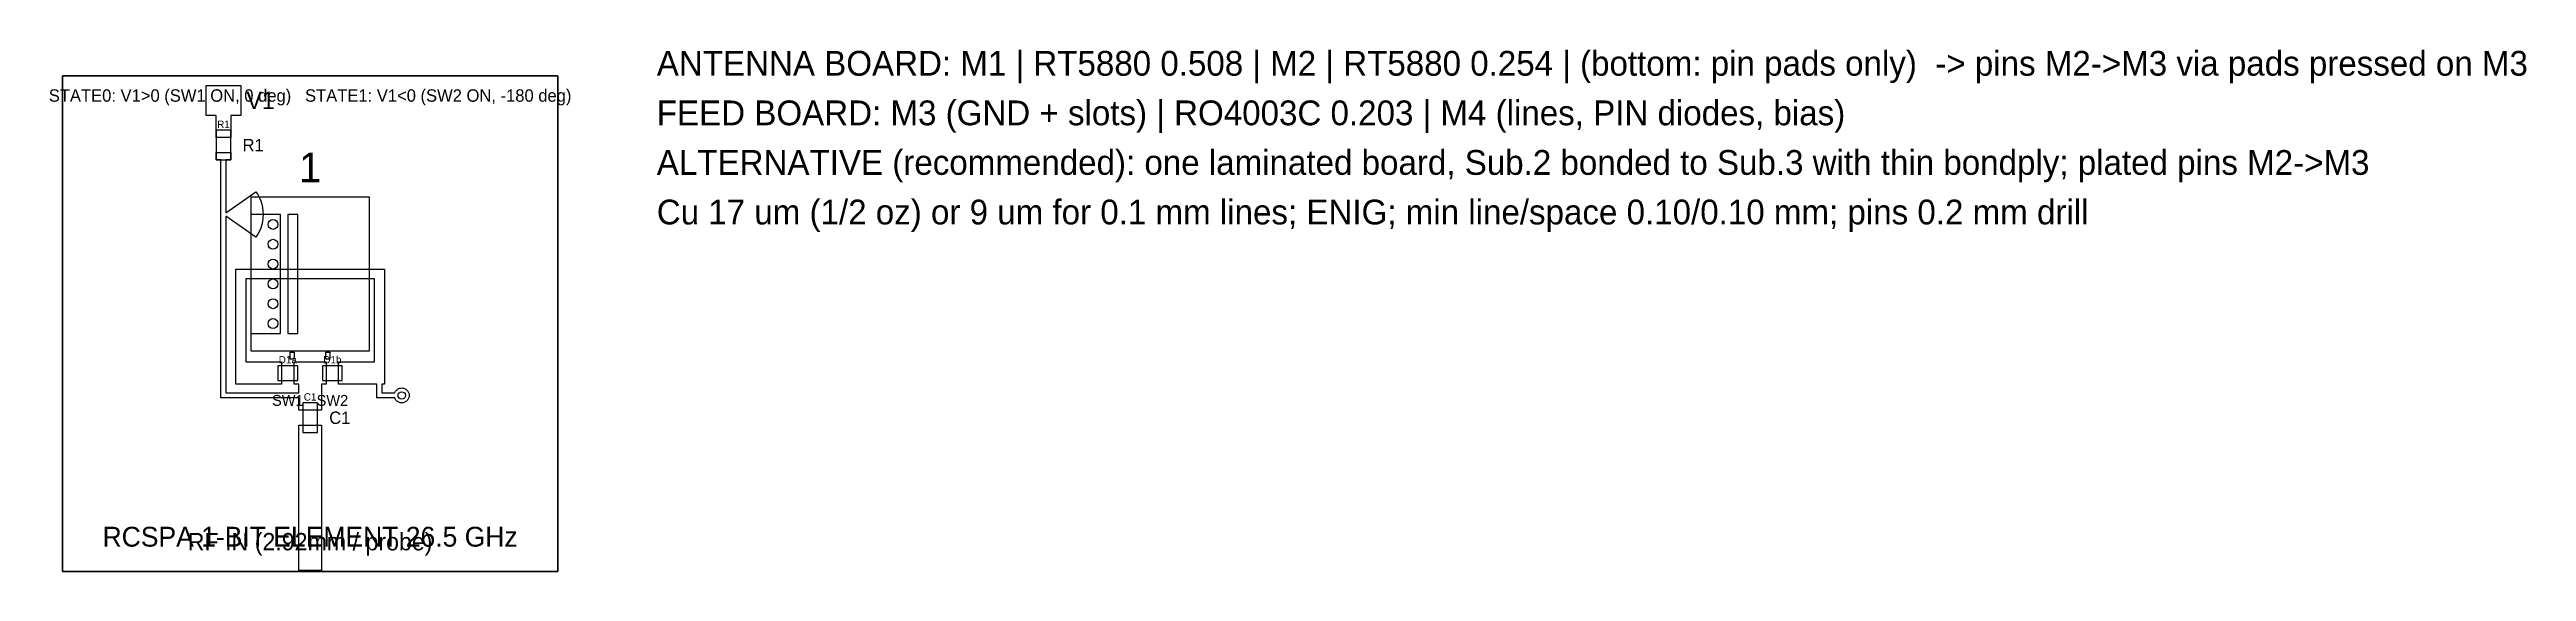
# Model space of a CAD drawing. Header units: millimetres. Extents: x -5.3 to 44.8, y -5 to 5.5.
import ezdxf
from ezdxf.enums import TextEntityAlignment as Align

# ---------------------------------------------------------------- set-up
doc = ezdxf.new("R2010")
doc.units = ezdxf.units.MM
for name, color, linetype in [('ASSY_M4', 4, 'Continuous'), ('FAB', 9, 'Continuous'), ('M1', 1, 'Continuous'), ('M2', 30, 'Continuous'), ('M3', 3, 'Continuous'), ('M3_SLOT', 3, 'Continuous'), ('M4', 5, 'Continuous'), ('OUTLINE', 7, 'Continuous'), ('PORT', 2, 'Continuous'), ('SILK_M1', 7, 'Continuous'), ('SILK_M4', 8, 'Continuous'), ('VIA', 6, 'Continuous')]:
    doc.layers.add(name, color=color, linetype=linetype)

msp = doc.modelspace()

# ---------------------------------------------------------------- linework, layer by layer
at = {"layer": 'ASSY_M4'}
for points in [[(-1.9, 3.3), (-1.6, 3.3), (-1.6, 3.9), (-1.9, 3.9)], [(-0.65, -1.15), (-0.25, -1.15), (-0.25, -0.85), (-0.65, -0.85)], [(0.25, -1.15), (0.65, -1.15), (0.65, -0.85), (0.25, -0.85)], [(-0.15, -2.2), (0.15, -2.2), (0.15, -1.6), (-0.15, -1.6)]]:
    msp.add_lwpolyline(points, close=True, dxfattribs=at)
at = {"layer": 'M1'}
msp.add_lwpolyline([(1.2, -0.55), (1.2, 2.55), (-1.2, 2.55), (-1.2, -0.55)], close=True, dxfattribs=at)
at = {"layer": 'M2'}
msp.add_lwpolyline([(-0.6, -0.2), (-0.6, 2.2), (-1.2, 2.2), (-1.2, -0.2)], close=True, dxfattribs=at)
at = {"layer": 'M3'}
for points in [[(-5, -5), (-5, 5), (5, 5), (5, -5)], [(-0.25, 2.2), (-0.45, 2.2), (-0.45, -0.2), (-0.25, -0.2)]]:
    msp.add_lwpolyline(points, close=True, dxfattribs=at)
at = {"layer": 'M3_SLOT'}
msp.add_lwpolyline([(-0.25, -0.2), (-0.25, 2.2), (-0.45, 2.2), (-0.45, -0.2)], close=True, dxfattribs=at)
at = {"layer": 'M4'}
for points in [[(-1.6, 3.75), (-1.9, 3.75), (-1.9, 4.2), (-2.1, 4.2), (-2.1, 4.8), (-1.4, 4.8), (-1.4, 4.2), (-1.6, 4.2)], [(-1.095, 2.659), (-1.057, 2.6), (-1.025, 2.538), (-0.998, 2.474), (-0.977, 2.407), (-0.962, 2.339), (-0.953, 2.27), (-0.95, 2.2), (-0.953, 2.13), (-0.962, 2.061), (-0.977, 1.993), (-0.998, 1.926), (-1.025, 1.862), (-1.057, 1.8), (-1.095, 1.741), (-1.7, 2.165), (-1.7, -1.4), (-0.229, -1.4), (-0.229, -1.225), (-0.325, -1.225), (-0.325, -0.775), (0.325, -0.775), (0.325, -1.225), (0.229, -1.225), (0.229, -1.75), (-0.229, -1.75), (-0.229, -1.5), (-1.8, -1.5), (-1.8, 3.3), (-1.9, 3.3), (-1.9, 3.45), (-1.6, 3.45), (-1.6, 3.3), (-1.7, 3.3), (-1.7, 2.235)], [(-1.5, -1.225), (-1.5, -1), (-1.5, -0.775), (-1.5, 1.1), (1.5, 1.1), (1.5, -0.775), (1.5, -1), (1.5, -1.225), (1.45, -1.225), (1.45, -1.4), (1.709, -1.4), (1.711, -1.393), (1.718, -1.379), (1.725, -1.367), (1.734, -1.355), (1.744, -1.344), (1.755, -1.334), (1.767, -1.325), (1.779, -1.318), (1.793, -1.311), (1.806, -1.306), (1.821, -1.303), (1.835, -1.301), (1.85, -1.3), (1.865, -1.301), (1.879, -1.303), (1.894, -1.306), (1.907, -1.311), (1.921, -1.318), (1.933, -1.325), (1.945, -1.334), (1.956, -1.344), (1.966, -1.355), (1.975, -1.367), (1.982, -1.379), (1.989, -1.393), (1.994, -1.406), (1.997, -1.421), (1.999, -1.435), (2, -1.45), (1.999, -1.465), (1.997, -1.479), (1.994, -1.494), (1.989, -1.507), (1.982, -1.521), (1.975, -1.533), (1.966, -1.545), (1.956, -1.556), (1.945, -1.566), (1.933, -1.575), (1.921, -1.582), (1.907, -1.589), (1.894, -1.594), (1.879, -1.597), (1.865, -1.599), (1.85, -1.6), (1.835, -1.599), (1.821, -1.597), (1.806, -1.594), (1.793, -1.589), (1.779, -1.582), (1.767, -1.575), (1.755, -1.566), (1.744, -1.556), (1.734, -1.545), (1.725, -1.533), (1.718, -1.521), (1.711, -1.507), (1.709, -1.5), (1.35, -1.5), (1.35, -1.225), (0.575, -1.225), (0.575, -0.775), (1.3, -0.775), (1.3, 0.9), (-1.3, 0.9), (-1.3, -0.775), (-0.575, -0.775), (-0.575, -1.225)], [(0.229, -5), (-0.229, -5), (-0.229, -2.05), (0.229, -2.05)]]:
    msp.add_lwpolyline(points, close=True, dxfattribs=at)
at = {"layer": 'OUTLINE'}
msp.add_lwpolyline([(5, -5), (5, 5), (-5, 5), (-5, -5)], close=True, dxfattribs=at)
at = {"layer": 'PORT'}
msp.add_lwpolyline([(0.229, -5), (0.229, -4.98), (-0.229, -4.98), (-0.229, -5)], close=True, dxfattribs=at)
at = {"layer": 'SILK_M4'}
for points in [[(-0.4, -0.72), (-0.4, -0.58), (-0.32, -0.58), (-0.32, -0.72)], [(0.32, -0.72), (0.32, -0.58), (0.4, -0.58), (0.4, -0.72)]]:
    msp.add_lwpolyline(points, close=True, dxfattribs=at)
at = {"layer": 'VIA'}
for centre, radius in [((-0.75, 2), 0.1), ((-0.75, 1.6), 0.1), ((-0.75, 1.2), 0.1), ((-0.75, 0.8), 0.1), ((-0.75, 0.4), 0.1), ((-0.75, 0), 0.1), ((1.85, -1.45), 0.075)]:
    msp.add_circle(centre, radius, dxfattribs=at)

# ---------------------------------------------------------------- texts
at = {"layer": 'ASSY_M4'}
for s, p in [('R1', (-1.75, 4.02)), ('D1a', (-0.45, -0.73)), ('D1b', (0.45, -0.73)), ('C1', (0, -1.48))]:
    msp.add_text(s, height=0.15, dxfattribs=at).set_placement(p, align=Align.MIDDLE_CENTER)
at = {"layer": 'FAB'}
for s, p in [('ANTENNA BOARD: M1 | RT5880 0.508 | M2 | RT5880 0.254 | (bottom: pin pads only)  -> pins M2->M3 via pads pressed on M3', (7, 5)), ('FEED BOARD: M3 (GND + slots) | RO4003C 0.203 | M4 (lines, PIN diodes, bias)', (7, 4)), ('ALTERNATIVE (recommended): one laminated board, Sub.2 bonded to Sub.3 with thin bondply; plated pins M2->M3', (7, 3)), ('Cu 17 um (1/2 oz) or 9 um for 0.1 mm lines; ENIG; min line/space 0.10/0.10 mm; pins 0.2 mm drill', (7, 2))]:
    msp.add_text(s, height=0.5, dxfattribs=at).set_placement(p)
at = {"layer": 'SILK_M1'}
for s, height, p in [('1', 0.6, (0, 3.15)), ('RCSPA 1-BIT ELEMENT 26.5 GHz', 0.4, (0, -4.3))]:
    msp.add_text(s, height=height, dxfattribs=at).set_placement(p, align=Align.MIDDLE_CENTER)
at = {"layer": 'SILK_M4'}
for s, height, p in [('STATE0: V1>0 (SW1 ON, 0 deg)   STATE1: V1<0 (SW2 ON, -180 deg)', 0.25, (0, 4.6)), ('V1', 0.35, (-1, 4.5)), ('R1', 0.25, (-1.15, 3.6)), ('SW1', 0.22, (-0.45, -1.55)), ('SW2', 0.22, (0.45, -1.55)), ('C1', 0.25, (0.6, -1.9)), ('RF IN (2.92mm / probe)', 0.35, (0, -4.4))]:
    msp.add_text(s, height=height, dxfattribs=at).set_placement(p, align=Align.MIDDLE_CENTER)

doc.saveas('drawing.dxf')
